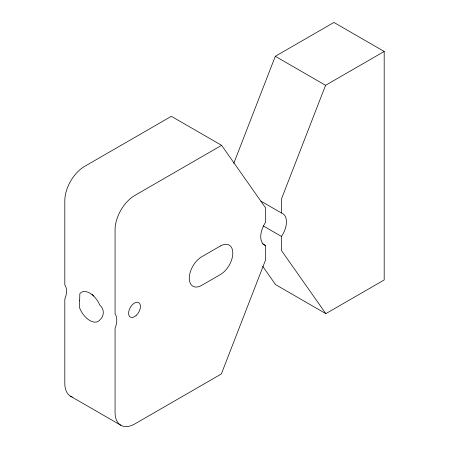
<?xml version="1.0" encoding="UTF-8"?>
<svg xmlns="http://www.w3.org/2000/svg" width="449" height="449" viewBox="0 0 449 449"><rect width="100%" height="100%" fill="white"/><g stroke="black" fill="none" stroke-linecap="round" stroke-linejoin="round"><path stroke-width="0.67" d="M233.777 163.335L275.31 56.293L333.927 22.45L384.187 51.467L384.187 279.957L325.834 313.643L275.568 284.627L262.676 266.279M384.187 51.467L325.57 85.31L281.501 198.879L281.501 213.022A18.19 10.501 -60 0 1 281.501 236.438L281.501 250.581L325.834 313.643M221.61 145.33L134.863 195.41A27.984 16.158 -60 0 0 115.073 229.686L115.073 313.969A16.793 9.693 -60 0 1 115.073 328.191L115.073 412.474A27.984 16.158 -60 0 0 134.863 423.901L221.346 373.966L265.673 259.718L265.673 245.575A18.19 10.501 -60 0 1 265.673 222.165L265.673 208.022L221.61 145.33L171.35 116.313L84.603 166.394A27.984 16.158 -60 0 0 64.813 200.669L64.813 284.947A16.793 9.693 -60 0 1 64.813 299.174L64.813 383.457A27.984 16.158 -60 0 0 72.267 397.017M275.31 56.293L325.57 85.31M260.914 201.135L281.501 213.022M263.339 225.948L281.501 236.438M262.648 243.829L265.673 245.575M70.611 396.265L120.871 425.287M93.847 296.071L92.067 294.303M79.636 300.594L79.501 307.655A16.793 9.693 60 0 0 89.817 320.535A16.793 9.693 60 0 0 100.138 319.57C104.527 315.821 104.263 308.71 99.79 305.14A16.793 9.693 60 0 0 79.849 293.629L79.636 300.594M220.442 245.968L201.646 256.817A17.489 10.097 -60 0 0 189.276 278.24A17.489 10.097 -60 0 0 201.646 285.379L220.442 274.524A17.489 10.097 -60 0 0 232.812 253.107A17.489 10.097 -60 0 0 220.442 245.968M136.053 315.591A8.396 4.849 -60 0 0 138.713 302.587A8.396 4.849 -60 0 0 128.784 311.393A8.396 4.849 -60 0 0 136.053 315.591"/></g></svg>
